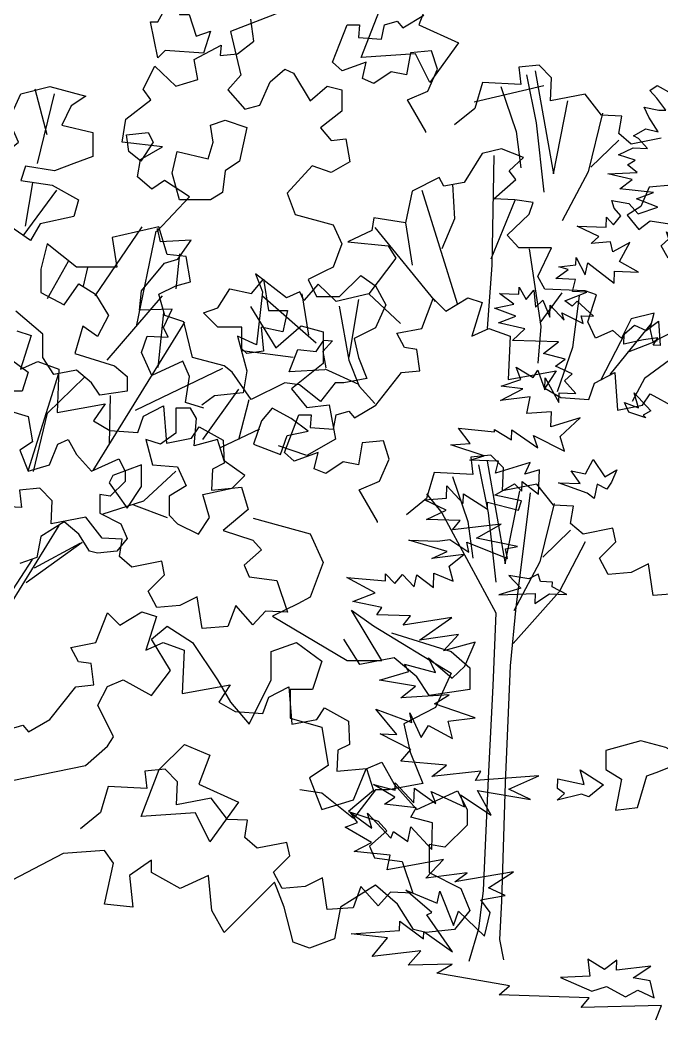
# Model space of a CAD drawing. Header units: inches. Extents: x -11 to 128, y 7 to 56.
# Drawn here: x 65.934 to 66.25, y 21.804 to 22.306 of the extents above; entities that cross this region are included whole.
import ezdxf

# ---------------------------------------------------------------- set-up
doc = ezdxf.new("R2010")
doc.units = ezdxf.units.IN
doc.header["$MEASUREMENT"] = 0
doc.layers.add('CAY', color=94, linetype='Continuous')
doc.layers.add('CAY-3', color=61, linetype='Continuous')
picture_1 = doc.add_image_def('image1.jpg', size_in_pixel=(1680, 1093))

# ---------------------------------------------------------------- blocks, each defined once
blk = doc.blocks.new('A$C76451831')
at = {"layer": 'CAY'}
for p, q in [((4984.6, 1105.9), (4929.6, 1084.7)), ((5098.8, 1092.1), (5112.5, 1096.3)), ((5112.5, 1096.3), (5118.8, 1089)), ((5118.8, 1089), (5142, 1102.7)), ((4929.6, 1084.7), (4941, 1036.7)), ((5057.6, 1092.1), (5071.3, 1092.1)), ((5071.3, 1092.1), (5070.3, 1078.4)), ((5095.6, 1076.3), (5098.8, 1092.1)), ((5070.3, 1078.4), (5095.6, 1076.3)), ((4973.2, 1029.6), (4989.3, 1043.4)), ((4989.3, 1043.4), (4998.7, 1039.1)), ((5268.6, 1047.8), (5246.4, 1045.7)), ((5246.4, 1045.7), (5248.5, 1026.7)), ((5282.3, 1034.1), (5268.6, 1047.8)), ((4941, 1036.7), (4926.8, 1020.6)), ((4961.8, 1004.1), (4973.2, 1029.6)), ((4998.7, 1039.1), (5017.2, 1008.8)), ((5206.3, 1028.8), (5197.9, 1000.4)), ((5248.5, 1026.7), (5206.3, 1028.8)), ((5281.2, 1008.8), (5282.3, 1034.1)), ((4728.3, 971.5), (4715.1, 1021.6)), ((4926.8, 1020.6), (4945.3, 999.7)), ((5017.2, 1008.8), (5035.7, 1024.9)), ((5035.7, 1024.9), (5051.8, 1020.6)), ((5051.8, 1020.6), (5051.8, 997.4)), ((5273.8, 1025), (5197.2, 1007.3)), ((5390, 1020.2), (5398.3, 1025.4)), ((5397.8, 1011.8), (5390, 1020.2)), ((5398.3, 1025.4), (5413.9, 1016.7)), ((4717.8, 939.8), (4736.3, 1016.3)), ((5319.2, 1016.2), (5281.2, 1008.8)), ((5337.1, 993), (5319.2, 1016.2)), ((5407.8, 998.3), (5397.8, 1011.8)), ((4945.3, 999.7), (4961.8, 1004.1)), ((5051.8, 997.4), (5028.6, 978.9)), ((5197.9, 1000.4), (5175.7, 982.4)), ((5389, 990.8), (5383.9, 1001.9)), ((5383.9, 1001.9), (5400.1, 998.6)), ((5400.1, 998.6), (5407.8, 998.3)), ((5359.3, 991.9), (5337.1, 993)), ((5356.1, 972.9), (5359.3, 991.9)), ((5399.3, 974.6), (5389, 990.8)), ((5028.6, 978.9), (5040, 965.1)), ((5369.8, 961.3), (5356.1, 972.9)), ((5372.4, 970.1), (5385.8, 977.8)), ((5385.8, 977.8), (5399.3, 974.6)), ((5040, 965.1), (5056.1, 967.1)), ((5056.1, 967.1), (5060.8, 941.9)), ((5402.5, 967.7), (5369.8, 961.3)), ((5377.7, 967.2), (5372.4, 970.1)), ((5387.7, 956.4), (5377.7, 967.2)), ((5355.8, 949.4), (5371.9, 957)), ((5371.9, 957), (5387.7, 956.4)), ((5060.8, 941.9), (5040, 930.1)), ((5374.2, 943.7), (5355.8, 949.4)), ((5365.8, 938.6), (5374.2, 943.7)), ((5019.2, 937.2), (4991.7, 907.3)), ((5040, 930.1), (5019.2, 937.2)), ((5344.2, 928.5), (5376.4, 930.1)), ((5370.7, 922.5), (5344.2, 928.5)), ((5376.4, 930.1), (5365.8, 938.6)), ((4704.6, 871.1), (4712.5, 918.7)), ((5357.2, 912.1), (5370.7, 922.5)), ((4701.9, 860.6), (4738.9, 910.7)), ((4991.7, 907.3), (5000.7, 884.1)), ((5394.2, 908.1), (5357.2, 912.1)), ((5375.4, 901.1), (5394.2, 908.1)), ((5351, 891), (5348.6, 899.3)), ((5348.6, 899.3), (5367.1, 895.9)), ((5367.1, 895.9), (5377.5, 884.7)), ((5399.1, 892.1), (5375.4, 901.1)), ((5000.7, 884.1), (5042.4, 872.7)), ((5358.4, 882.6), (5351, 891)), ((5377.5, 884.7), (5399.1, 892.1)), ((5042.4, 872.7), (5051.8, 851.9)), ((5342.1, 870.1), (5342.5, 880.9)), ((5342.5, 880.9), (5350.4, 872.5)), ((5350.4, 872.5), (5358.4, 882.6)), ((4781, 794.5), (4832.5, 870.4)), ((4850.9, 870.4), (4799.8, 858.6)), ((4826.2, 761), (4847.8, 865.6)), ((4860, 840.1), (4850.9, 870.4)), ((5310.5, 871.2), (5342.1, 870.1)), ((5334.1, 859.9), (5310.5, 871.2)), ((4728.3, 851.9), (4721.2, 824)), ((4760.5, 826.3), (4728.3, 851.9)), ((4799.8, 858.6), (4804.6, 826.3)), ((5051.8, 851.9), (5042.4, 826.3)), ((5325.6, 852), (5334.1, 859.9)), ((5347, 854), (5325.6, 852)), ((5349.4, 843.1), (5347, 854)), ((5368.3, 853.3), (5349.4, 843.1)), ((5356.7, 832.4), (5368.3, 853.3)), ((4880.8, 837.7), (4860, 840.1)), ((4870.1, 802.5), (4874.1, 840.9)), ((4728.6, 791.9), (4751.7, 832.8)), ((4885.5, 810.2), (4880.8, 837.7)), ((5290.3, 826.5), (5309, 828.6)), ((5309, 828.6), (5309.3, 836.7)), ((5309.3, 836.7), (5319, 817.8)), ((5319, 817.8), (5322.2, 830.9)), ((5322.2, 830.9), (5350.9, 808.5)), ((5377.6, 820.8), (5356.7, 832.4)), ((4721.2, 824), (4721.2, 798.4)), ((4804.6, 826.3), (4760.5, 826.3)), ((4768, 805.1), (4772.9, 825.9)), ((5033.3, 821.6), (5014.8, 812.5)), ((5042.4, 826.3), (5033.3, 821.6)), ((5049.4, 794.1), (5072.6, 816.9)), ((5072.6, 816.9), (5088.7, 805.5)), ((5287.1, 813.5), (5300.6, 823.4)), ((5300.6, 823.4), (5290.3, 826.5)), ((5350.9, 808.5), (5351.3, 821.7)), ((5351.3, 821.7), (5377.6, 820.8)), ((4746.8, 784.6), (4762.9, 807.8)), ((4762.9, 807.8), (4781.4, 796.4)), ((4850.9, 796.4), (4869.4, 805.5)), ((4869.4, 805.5), (4885.5, 810.2)), ((5014.8, 812.5), (5023.9, 794.1)), ((5088.7, 805.5), (5100.1, 784.6)), ((5308.4, 812.7), (5287.1, 813.5)), ((5305.2, 799.3), (5308.4, 812.7)), ((4721.2, 798.4), (4746.8, 784.6)), ((4781.4, 796.4), (4795.5, 773.2)), ((4794.3, 724.1), (4854.9, 794.5)), ((4857.6, 773.2), (4850.9, 796.4)), ((5023.9, 794.1), (5049.4, 794.1)), ((5240.9, 785.6), (5224.9, 797.1)), ((5224.9, 797.1), (5246.2, 796.3)), ((5246.2, 796.3), (5246.5, 804)), ((5246.5, 804), (5254.2, 790.6)), ((5254.2, 790.6), (5262.7, 800.7)), ((5262.7, 800.7), (5264.7, 782.1)), ((5296.7, 789.1), (5321.1, 798.7)), ((5321.1, 798.7), (5305.2, 799.3)), ((4951.7, 782.9), (4979.4, 737.5)), ((5100.1, 784.6), (5088.7, 759.5)), ((5219.4, 781), (5240.9, 785.6)), ((5264.7, 782.1), (5272.7, 790)), ((5272.7, 790), (5280.2, 771.1)), ((5280.2, 771.1), (5280.7, 784.3)), ((5280.7, 784.3), (5296, 767.8)), ((5304.7, 783.4), (5296.7, 789.1)), ((5310.3, 788.7), (5304.7, 783.4)), ((5328.3, 772.2), (5310.3, 788.7)), ((4723.6, 752.4), (4693.7, 777.9)), ((4795.5, 773.2), (4783.7, 750)), ((4850.1, 715.8), (4856.4, 776.4)), ((4878.5, 766.1), (4857.6, 773.2)), ((5243.1, 772.4), (5219.4, 781)), ((5223.8, 764.9), (5243.1, 772.4)), ((5296, 767.8), (5293.5, 776.1)), ((5293.5, 776.1), (5317.1, 764.4)), ((5314.7, 772.6), (5328.3, 772.2)), ((5317.1, 764.4), (5314.7, 772.6)), ((4767.6, 761.4), (4758.6, 731.5)), ((4783.7, 750), (4767.6, 761.4)), ((4778.7, 602.9), (4879.6, 765.8)), ((4887.9, 726.8), (4878.5, 766.1)), ((4979.4, 737.5), (5007.1, 761.7)), ((5007.1, 761.7), (5031.3, 755.2)), ((5253, 758.5), (5223.8, 764.9)), ((4723.6, 726.8), (4723.6, 752.4)), ((5031.3, 755.2), (5031.3, 720.4)), ((5088.7, 759.5), (5065.6, 747.7)), ((5239.5, 745.8), (5253, 758.5)), ((5065.6, 747.7), (5070.3, 726.8)), ((5289.7, 744), (5239.5, 745.8)), ((5273.4, 731.5), (5289.7, 744)), ((4735.4, 708.3), (4723.6, 726.8)), ((4758.6, 731.5), (4802.2, 717.8)), ((4922.5, 717.8), (4887.9, 726.8)), ((5070.3, 726.8), (5079.3, 704)), ((5297.2, 725.2), (5273.4, 731.5)), ((4802.2, 717.8), (4816, 706)), ((4825.4, 669), (4921.3, 715.4)), ((4931.5, 710.7), (4922.5, 717.8)), ((5031.3, 720.4), (4996.5, 692.7)), ((5248.4, 702.9), (5243.4, 716.2)), ((5243.4, 716.2), (5262.1, 705.1)), ((5286.5, 717.4), (5297.2, 725.2)), ((5304.8, 709.1), (5286.5, 717.4)), ((4707.6, 603.7), (4740.9, 709.9)), ((4728.7, 665.9), (4769.2, 705.2)), ((4760.5, 713.1), (4735.4, 708.3)), ((4777, 699.3), (4760.5, 713.1)), ((4816, 706), (4816, 689.9)), ((4952.3, 680.8), (4931.5, 710.7)), ((5262.1, 705.1), (5267.3, 713.1)), ((5267.3, 713.1), (5274.7, 691.5)), ((5274.7, 691.5), (5275.2, 704.7)), ((5275.2, 704.7), (5290.1, 677.4)), ((5296.4, 701.2), (5304.8, 709.1)), ((4786.1, 685.5), (4777, 699.3)), ((4989.3, 699.3), (4952.3, 680.8)), ((5005.4, 696.9), (4989.3, 699.3)), ((5028.6, 678.5), (5005.4, 696.9)), ((5044.7, 699.3), (5028.6, 678.5)), ((5054.2, 699.3), (5044.7, 699.3)), ((5079.3, 704), (5054.2, 699.3)), ((5226.8, 695.5), (5248.4, 702.9)), ((5250.7, 692.4), (5226.8, 695.5)), ((5309, 687.6), (5296.4, 701.2)), ((4816, 689.9), (4786.1, 685.5)), ((4796.7, 631.7), (4797.9, 685.1)), ((4899.3, 636.8), (4938.6, 692.2)), ((4996.5, 692.7), (5013.6, 672)), ((5226.3, 679.6), (5250.7, 692.4)), ((5258.6, 683.9), (5226.3, 679.6)), ((5255.2, 665.5), (5258.6, 683.9)), ((5290.1, 677.4), (5290.5, 688.3)), ((5290.5, 688.3), (5309, 687.6)), ((4938.6, 636.8), (4950, 680.8)), ((5013.6, 672), (5037.8, 675)), ((5037.8, 675), (5044.9, 637.2)), ((4713.4, 601.8), (4728.7, 665.9)), ((5282, 667.2), (5255.2, 665.5)), ((5281.5, 650.9), (5282, 667.2)), ((5313.5, 660.7), (5281.5, 650.9)), ((5291.5, 640.2), (5313.5, 660.7)), ((4917.8, 627.7), (4961.8, 648.6)), ((5179.9, 649.5), (5219.6, 645.4)), ((5192.9, 632.7), (5179.9, 649.5)), ((5044.9, 637.2), (5013.6, 619.5)), ((5219.6, 645.4), (5219.7, 648.1)), ((5219.7, 648.1), (5238.4, 636.6)), ((5238.4, 636.6), (5238.7, 647.4)), ((5238.7, 647.4), (5267.1, 627.9)), ((5262.5, 641.2), (5296.4, 624.1)), ((5267.1, 627.9), (5262.5, 641.2)), ((5296.4, 624.1), (5291.5, 640.2)), ((5013.6, 619.5), (4982.4, 630.1)), ((5171.6, 631.2), (5192.9, 632.7)), ((5208.3, 619), (5171.6, 631.2)), ((5192.3, 614.2), (5208.3, 619)), ((5224, 613.1), (5192.3, 614.2)), ((5220.8, 600), (5224, 613.1)), ((5258.8, 611.8), (5220.8, 600)), ((5252.9, 598.9), (5258.8, 611.8)), ((5268.9, 603.8), (5252.9, 598.9)), ((5268, 577.1), (5268.9, 603.8)), ((4834.4, 569.5), (4869.4, 602.2)), ((5166.8, 572.4), (5167.3, 586)), ((5167.3, 586), (5185.2, 566.8)), ((5219.9, 576), (5241.7, 588.4)), ((5241.7, 588.4), (5249.5, 580.4)), ((5249.5, 580.4), (5249.9, 590.8)), ((5249.9, 590.8), (5268, 577.1)), ((5142.7, 570.6), (5166.8, 572.4)), ((5166.3, 559.3), (5142.7, 570.6)), ((5185.2, 566.8), (5185.5, 577.2)), ((5185.5, 577.2), (5211.7, 560.4)), ((5249.2, 569.6), (5219.9, 576)), ((4789.6, 555.4), (4834.4, 569.5)), ((4823, 565.2), (4860, 551.4)), ((5144.7, 549.2), (5166.3, 559.3)), ((5211.7, 560.4), (5212, 568.1)), ((5212, 568.1), (5246.1, 559.2)), ((5246.1, 559.2), (5249.2, 569.6)), ((5181.8, 547.9), (5144.7, 549.2)), ((5173.3, 537.8), (5181.8, 547.9)), ((4656.8, 405.9), (4741.3, 542.4)), ((5227, 544), (5173.3, 537.8)), ((5199.7, 528.7), (5227, 544)), ((5125.3, 526.3), (5157, 525.2)), ((5167.5, 513.9), (5125.3, 526.3)), ((5157, 525.2), (5170.6, 527)), ((5170.6, 527), (5191.5, 513.1)), ((5244.7, 519.4), (5199.7, 528.7)), ((4705.1, 479.9), (4766.8, 524.3)), ((4714.5, 496), (4764.5, 523.1)), ((5189.1, 524.1), (5233.8, 506.2)), ((5191.5, 513.1), (5189.1, 524.1)), ((5231.5, 517.1), (5244.7, 519.4)), ((5233.8, 506.2), (5231.5, 517.1)), ((4659.9, 424.8), (4712.2, 505.4)), ((5150.9, 506.4), (5167.5, 513.9)), ((5185.9, 510.6), (5150.9, 506.4)), ((5169.6, 498), (5185.9, 510.6)), ((5174, 481.5), (5169.6, 498)), ((5057.3, 485.6), (5099.7, 481.8)), ((5088.4, 468.6), (5057.3, 485.6)), ((5099.7, 481.8), (5100, 489.5)), ((5100, 489.5), (5110.1, 478.8)), ((5110.1, 478.8), (5118.6, 488.9)), ((5118.6, 488.9), (5131.2, 475.3)), ((5131.2, 475.3), (5134.4, 488.3)), ((5134.4, 488.3), (5152.5, 474.6)), ((5152.5, 474.6), (5153.1, 490.4)), ((5153.1, 490.4), (5174, 481.5)), ((5064.1, 459.1), (5088.4, 468.6)), ((5096, 452.5), (5064.1, 459.1)), ((5062.5, 449.6), (5086.7, 432.5)), ((5090.3, 444.6), (5096, 452.5)), ((5127.4, 443.3), (5090.3, 444.6)), ((5119.3, 433.1), (5127.4, 443.3)), ((5172.7, 441.7), (5119.3, 433.1)), ((5137.3, 416.6), (5172.7, 441.7)), ((5180.2, 422.8), (5137.3, 416.6)), ((5163.7, 404.8), (5180.2, 422.8)), ((5198.4, 414.5), (5163.7, 404.8)), ((5187.1, 388.1), (5198.4, 414.5)), ((5154.7, 381.1), (5147.1, 397.2)), ((5147.1, 397.2), (5173, 375)), ((5093.2, 372.8), (5125.3, 382.1)), ((5120.6, 390.5), (5154.7, 381.1)), ((5125.3, 382.1), (5120.6, 390.5)), ((5171.9, 380.3), (5154.8, 342.6)), ((5173, 375), (5187.1, 388.1)), ((5132.9, 366), (5093.2, 372.8)), ((5116.6, 353.4), (5132.9, 366)), ((5169.7, 356.6), (5116.6, 353.4)), ((5153.5, 346.7), (5169.7, 356.6)), ((5198.3, 331.5), (5153.5, 346.7)), ((5112.4, 313.2), (5089.4, 340.8)), ((5089.4, 340.8), (5128.7, 326.2)), ((5154.8, 342.6), (5120.1, 324.9)), ((5126.4, 336.8), (5139.1, 310)), ((5128.7, 326.2), (5126.4, 336.8)), ((5120.1, 324.9), (5127.1, 293.6)), ((5168.7, 327.6), (5198.3, 331.5)), ((5173.5, 308.8), (5168.7, 327.6)), ((5093.9, 313.9), (5112.4, 313.2)), ((5127.7, 296.8), (5093.9, 313.9)), ((5139.1, 310), (5147.2, 322.9)), ((5147.2, 322.9), (5173.5, 308.8)), ((5116.8, 284), (5127.7, 296.8)), ((5127.1, 293.6), (5140.7, 259.4)), ((5167, 279.6), (5116.8, 284)), ((5150.7, 267), (5167, 279.6)), ((5204.4, 272.8), (5150.7, 267)), ((5198.6, 262.6), (5204.4, 272.8)), ((5110, 244.4), (5086.5, 258.4)), ((5086.5, 258.4), (5110.3, 252.1)), ((5140.7, 259.4), (5103, 252.3)), ((5110.3, 252.1), (5110.6, 260.2)), ((5110.6, 260.2), (5131.1, 238.2)), ((5268.1, 267.9), (5198.6, 262.6)), ((5235.4, 253.2), (5268.1, 267.9)), ((5029.8, 248.8), (5005.7, 252.3)), ((5064.6, 221), (5029.8, 248.8)), ((5088.8, 252.3), (5064.6, 221)), ((5103, 252.3), (5088.8, 252.3)), ((5131.1, 238.2), (5131.7, 254.1)), ((5131.7, 254.1), (5155.1, 237.4)), ((5155.1, 237.4), (5150.1, 250.7)), ((5150.1, 250.7), (5186.7, 233.6)), ((5186.7, 233.6), (5182.2, 246.9)), ((5182.2, 246.9), (5215.8, 224.4)), ((5200.9, 251.6), (5259, 241.9)), ((5215.8, 224.4), (5200.9, 251.6)), ((5259, 241.9), (5235.4, 253.2)), ((5098.9, 236.6), (5110, 244.4)), ((5133.6, 232.7), (5098.9, 236.6)), ((5069.2, 216.4), (5061.4, 227.5)), ((5061.4, 227.5), (5084.8, 210.4)), ((5080, 226.9), (5105.7, 199.2)), ((5084.8, 210.4), (5080, 226.9)), ((5127.8, 222.5), (5133.6, 232.7)), ((5055.4, 211.4), (5069.2, 216.4)), ((5151.6, 216.2), (5127.8, 222.5)), ((5150.6, 186.8), (5151.6, 216.2)), ((5084.3, 194.5), (5055.4, 211.4)), ((5105.7, 199.2), (5108.7, 206.8)), ((5108.7, 206.8), (5124.2, 195.8)), ((5124.2, 195.8), (5127.5, 211.6)), ((5127.5, 211.6), (5150.6, 186.8)), ((5065.3, 184.8), (5084.3, 194.5)), ((5105.1, 180.6), (5065.3, 184.8)), ((5101.8, 164.4), (5105.1, 180.6)), ((5163.4, 175.9), (5101.8, 164.4)), ((5144.1, 155.3), (5163.4, 175.9)), ((5189.6, 161.4), (5144.1, 155.3)), ((5240.4, 162.3), (5176.1, 151.4)), ((5176.1, 151.4), (5189.6, 161.4)), ((5213, 144.7), (5240.4, 162.3)), ((5150.9, 117.8), (5122.3, 142.4)), ((5122.3, 142.4), (5156.7, 128.1)), ((5156.7, 128.1), (5159.4, 141.1)), ((5159.4, 141.1), (5174.4, 103.4)), ((5204.4, 131.8), (5231.3, 136.3)), ((5231.3, 136.3), (5213, 144.7)), ((5214.8, 117.9), (5204.4, 131.8)), ((5145.4, 115.3), (5150.9, 117.8)), ((5173.4, 74.4), (5145.4, 115.3)), ((5174.4, 103.4), (5180, 119.1)), ((5180, 119.1), (5208.5, 91.8)), ((5208.5, 91.8), (5214.8, 117.9)), ((5115.3, 97.8), (5115.7, 108.2)), ((5115.7, 108.2), (5141.7, 88.7)), ((5062.2, 94.2), (5115.3, 97.8)), ((5101.9, 90.1), (5062.2, 94.2)), ((5085.3, 69.4), (5101.9, 90.1)), ((5141.7, 88.7), (5142, 96.8)), ((5142, 96.8), (5173.4, 74.4)), ((5138.6, 75.7), (5085.3, 69.4)), ((5124.9, 59.8), (5138.6, 75.7)), ((5172.9, 60.9), (5124.9, 59.8)), ((5156.3, 51), (5172.9, 60.9)), ((5236, 37.4), (5156.3, 51)), ((5224.8, 27.3), (5236, 37.4)), ((5323.5, 23.9), (5224.8, 27.3)), ((5314.9, 13.3), (5323.5, 23.9)), ((5402.9, 15.7), (5314.9, 13.3)), ((5396.9, 0), (5402.9, 15.7))]:
    blk.add_line(p, q, dxfattribs=at)
for points in [[(530, 749.3), (509.9, 755.6), (514.2, 784.1), (506.8, 800.9), (473, 785.1), (461.4, 810.4), (467.7, 828.4), (490.9, 827.3), (485.7, 837.9), (495.2, 857.9), (459.3, 856.8), (461.4, 877.9), (486.7, 908.5), (501.5, 912.7), (516.3, 933.8), (482.5, 931.7), (479.3, 946.5), (478.3, 943.3), (514.2, 981.3), (486.7, 999.2), (473, 989.7), (457.2, 1003.4), (460.4, 1022.4), (484.6, 1036.1), (440.3, 1041.4), (444.5, 1066.7), (472, 1087.8), (463.5, 1099.4), (476.2, 1124.7), (499.4, 1102.6), (523.6, 1110), (519.4, 1132.1), (549, 1147.9), (547.9, 1136.3), (566.9, 1138.4), (584.8, 1152.1), (581.7, 1176.4)], [(5144.1, 974), (5144.1, 975), (5124.1, 1009.8), (5146.2, 1019.3), (5156.8, 1043.6), (5150.4, 1063.6), (5127.2, 1061.5), (5123, 1037.3), (5106.1, 1040.4), (5087.2, 1027.8), (5074.5, 1033.1), (5078.7, 1051), (5052.3, 1041.5), (5041.8, 1051), (5057.6, 1092.1)], [(5264.3, 1041.5), (5284.4, 928.6), (5300.2, 1008.8)], [(1043.6, 993.9), (1019.3, 991.8), (1009.9, 970.7), (995.1, 961.2), (1007.7, 945.4), (1020.4, 954.9), (1041.5, 951.8)], [(1040.4, 830.5), (1023.6, 822), (1020.4, 836.8), (1024.6, 853.7), (999.3, 847.3), (988.8, 826.2), (979.3, 834.7), (960.3, 826.2), (951.8, 844.2), (961.3, 873.7), (948.7, 877.9), (904.4, 880), (897, 893.7), (911.8, 925.4), (875.9, 925.4), (863.3, 939.1), (887.5, 962.3), (891.7, 975), (871.7, 978.1), (848.5, 979.2), (872.7, 1000.3), (865.4, 1009.8), (881.2, 1024.5), (856.9, 1034), (835.8, 1028.7), (815.8, 997.1), (793.6, 992.9), (788.4, 1002.4), (758.8, 987.6), (751.5, 952.8), (716.7, 958.1), (714.5, 944.4), (688.2, 931.7), (732.5, 927.5), (740.9, 913.8), (711.4, 874.8), (675.5, 866.3), (655.5, 885.3), (639.7, 867.4), (635.4, 876.9), (620.7, 870.5), (586.9, 896.9), (594.3, 876.9), (588, 818.9), (566.9, 828.4), (577.4, 790.4), (573.2, 766.1), (541.6, 763), (527.9, 752.4)], [(5254.8, 1037.3), (5265.4, 984.5), (5273.8, 908.6)], [(848.5, 1026.6), (846.4, 906.4), (841.1, 836.8)], [(5226.4, 1024.6), (5243.2, 975), (5248.5, 935)], [(803.1, 995), (805.2, 957), (791.5, 924.3)], [(5338.2, 995.1), (5322.3, 930.7), (5293.9, 877)], [(769.4, 988.7), (808.4, 864.2)], [(871.7, 977.1), (845.3, 912.7)], [(5356.1, 965.6), (5325.5, 936)], [(751.5, 952.8), (758.8, 906.4)], [(717.7, 947.5), (784.2, 866.3)], [(887.5, 924.3), (900.2, 838.9), (897, 798.8)], [(594.3, 872.7), (653.4, 821)], [(637.6, 874.8), (644.9, 829.4)], [(711.4, 874.8), (746.2, 842.1)], [(923.4, 875.8), (899.1, 843.1)], [(942.4, 872.7), (935, 815.7), (918.1, 767.2)], [(634.4, 741.9), (648.1, 741.9), (647, 728.2), (672.4, 726.1), (675.5, 741.9), (689.2, 746.1), (695.6, 738.7), (718.8, 752.4), (747.2, 788.3), (767.3, 790.4), (764.1, 813.6), (750.4, 815.7), (742, 831.5), (769.4, 836.8), (782, 869.5), (795.8, 855.8), (820, 870.5), (835.8, 865.3), (824.2, 828.4), (843.2, 836.8), (866.4, 828.4), (864.3, 780.9), (917, 790.4), (904.4, 771.4), (922.3, 760.9), (952.9, 758.7), (959.2, 776.7), (981.4, 788.3), (984.5, 747.1), (1012, 752.4), (1020.4, 765.1), (1046.8, 750.3)], [(1052, 545.7), (1023.6, 543.6), (1018.3, 578.4), (999.3, 568.9), (974, 566.8), (964.5, 584.7), (982.4, 602.7), (979.3, 617.4), (946.6, 611.1), (932.9, 622.7), (936, 641.7), (913.9, 642.7), (895.9, 665.9), (858, 658.6), (859, 683.9), (845.3, 697.6), (823.2, 695.5), (825.3, 676.5), (783.1, 678.6), (774.7, 650.1), (752.5, 632.2)], [(678.7, 861.1), (689.2, 802), (700.8, 773.5), (717.7, 754.5)], [(699.8, 868.4), (689.2, 805.2)], [(1021.5, 842.1), (976.1, 786.2)], [(993, 832.6), (965.6, 779.8)], [(1074.2, 829.4), (1041.5, 802), (1014.1, 782), (1000.4, 756.6)], [(662.9, 791.4), (623.8, 789.3), (633.3, 813.6), (653.4, 811.5), (661.8, 824.1), (671.3, 823.1), (660.8, 811.5), (663.9, 793.6)], [(1027.8, 823.1), (995.1, 810.4)], [(572.2, 812.5), (628.1, 805.2)], [(662.9, 792.5), (699.8, 775.6)], [(720.9, 623.7), (720.9, 624.8), (700.8, 659.6), (723, 669.1), (733.5, 693.4), (727.2, 713.4), (704, 711.3), (699.8, 687), (682.9, 690.2), (663.9, 677.5), (651.3, 682.8), (655.5, 700.7), (629.1, 691.2), (618.6, 700.7), (634.4, 741.9)], [(4689, 724.5), (4707.5, 710.7), (4700.8, 689.9), (4684.3, 689.9)], [(4684.3, 669), (4707.5, 662.3), (4712.2, 634.4), (4698.4, 625.4), (4707.5, 602.2), (4730.7, 609.2), (4740.1, 632), (4751.5, 636.8), (4760.5, 620.6), (4777, 602.2), (4806.9, 615.9), (4814, 602.2), (4814, 590.8), (4797.5, 574.6), (4786.1, 576.6), (4786.1, 556.2), (4809.3, 544.4), (4816, 528.2), (4804.6, 514.5), (4783.7, 512.1), (4774.7, 514.5), (4762.9, 533), (4746.8, 546.7), (4721.2, 530.6), (4716.9, 507.4), (4698.4, 500.7)], [(831.6, 687), (842.2, 634.3), (850.6, 558.4)], [(841.1, 691.2), (861.1, 578.4), (877, 658.6)], [(803.1, 674.4), (820, 624.8), (825.3, 584.7)], [(774.7, 655.4), (791.5, 634.3), (850.6, 524.6), (847.4, 444.5), (842.2, 343.2), (836.9, 219.8), (831.6, 177.6), (821.1, 141.8)], [(888.6, 656.4), (872.7, 530.9), (866.4, 466.6), (861.1, 337.9), (856.9, 208.2), (854.8, 166), (859, 143.9)], [(914.9, 644.8), (899.1, 580.5), (870.6, 526.7)], [(932.9, 615.3), (902.3, 585.8)], [(948.7, 602.7), (920.2, 547.8), (869.6, 490.9)]]:
    blk.add_lwpolyline(points, dxfattribs=at)
for points in [[(722.8, 1185.8), (750.5, 1213.5), (778.2, 1201.7), (766.3, 1170), (809.9, 1150.2), (778.2, 1106.6), (762.4, 1138.3), (703, 1134.3)], [(4862.9, 1119.3), (4873.5, 1124.6), (4873.5, 1103.5), (4884.1, 1103.5), (4892, 1079.7), (4907.8, 1085), (4899.9, 1061.2), (4857.7, 1063.9), (4849.7, 1055.9), (4841.8, 1095.6), (4849.7, 1095.6)], [(4709.9, 855.3), (4683.5, 873.8), (4688.8, 889.6), (4680.8, 905.5), (4667.6, 916), (4665, 945.1), (4680.8, 950.3), (4696.7, 963.5), (4686.1, 987.3), (4699.3, 1016.3), (4731, 1024.3), (4770.6, 1013.7), (4754.7, 1003.1), (4744.2, 982), (4778.5, 974.1), (4778.5, 947.7), (4757.4, 939.8), (4736.3, 931.9), (4704.6, 937.1), (4699.3, 921.3), (4733.6, 916), (4762.7, 900.2), (4757.4, 881.7), (4720.4, 873.8)], [(4865.6, 929.2), (4870.9, 953), (4905.2, 945.1), (4910.4, 963.5), (4907.8, 982), (4923.6, 987.3), (4947.4, 979.4), (4939.5, 942.4), (4923.6, 931.9), (4921, 908.1), (4907.8, 900.2), (4873.5, 900.2)], [(4818.1, 953), (4815.4, 971.5), (4839.2, 974.1), (4844.5, 963.5), (4831.3, 942.4)], [(5402.6, 849.4), (5411, 857.2), (5408.6, 865), (5413.8, 859.4), (5427.2, 867.1), (5418.9, 848.8), (5410.3, 835.9)], [(4915.7, 781.4), (4928.9, 802.5), (4952.7, 797.2), (4965.9, 813), (4971.2, 778.7), (4992.3, 778.7), (4987, 755), (4963.2, 760.2), (4965.9, 733.8), (4947.4, 731.2), (4942.1, 736.5), (4942.1, 760.2), (4915.7, 760.2), (4899.9, 776.1)], [(5401.5, 740.1), (5393.8, 740.4), (5399.1, 748.4), (5383.1, 746.2), (5361.7, 741.5), (5362, 752.4), (5373.3, 762.4), (5386.2, 756.5), (5399.7, 766.9)], [(5385.6, 660.9), (5367.2, 667), (5362.2, 677.6), (5377.8, 671.6), (5372.9, 688.1), (5391.3, 668.4), (5383, 663.7)], [(4892.2, 660), (4885.5, 671.4), (4869.4, 671.4), (4869.4, 643.8), (4852.9, 632), (4836.8, 636.8), (4843.9, 609.2), (4871.4, 606.9), (4880.8, 586), (4862.3, 574.6), (4862.3, 553.8), (4871.4, 544.4), (4894.6, 533), (4906.4, 551.4), (4899.3, 576.6), (4931.5, 583.7), (4945.3, 597.4), (4922.5, 613.6), (4915.4, 636.8), (4889.8, 630.1)], [(4975.5, 671.4), (4963.7, 657.6), (4954.7, 632), (4984.6, 620.6), (4991.7, 641.5), (5014.8, 646.2), (4996.4, 660)], [(5321.5, 577.9), (5289.7, 589.5), (5313.7, 588.6), (5303.8, 602.6), (5319.5, 599.3), (5327.8, 614.9), (5340.7, 595.8), (5354.1, 603.5), (5348.2, 590.1), (5343, 582.6), (5332.3, 588), (5329, 572.2)], [(5270.1, 480.9), (5267.7, 489.1), (5257.1, 484.1), (5235.4, 487.5), (5248.5, 473.9), (5224.3, 466.6), (5264.2, 467.9), (5263.8, 457.1), (5280, 467.4), (5299.1, 466.7), (5283, 475.4), (5283.2, 480.4)], [(1037.6, 376.9), (1009.9, 384), (971.5, 373.4), (971.5, 352.7), (988.6, 342.1), (982.2, 307.9), (1006.3, 310.8), (1016.4, 345.6), (1027, 349.2), (1061.8, 363.3)], [(5288.9, 254), (5289.3, 264.4), (5318.1, 258.4), (5313.6, 274.5), (5339.3, 257.7), (5323, 244.7), (5315, 247.7), (5288.4, 240.9), (5296.4, 248.3)], [(5395.1, 24.1), (5390.7, 42.8), (5371.8, 46.2), (5391.3, 58.7), (5353.5, 54.6), (5353.9, 65.4), (5340.4, 55), (5322.2, 66.5), (5324.3, 47.9), (5292.1, 46.3), (5326.4, 31.5), (5342.5, 36.4), (5363.4, 25.2), (5376.8, 32.4)]]:
    blk.add_lwpolyline(points, close=True, dxfattribs=at)
at = {"layer": 'CAY-3'}
for p, q in [((4954.6, 550.5), (5017.1, 533.4)), ((5017.1, 533.4), (5031.3, 502.1)), ((472.7, 495.7), (489.8, 509.9)), ((489.8, 509.9), (517.5, 492.2)), ((493.3, 461.5), (472.7, 495.7)), ((517.5, 492.2), (545.2, 450.9)), ((604.1, 482.1), (631.9, 492.2)), ((631.9, 492.2), (659.6, 471.5)), ((701.4, 468), (683.7, 495.7)), ((736.2, 502.8), (801.7, 482.1)), ((5031.3, 502.1), (5017.1, 463.8)), ((604.1, 450.9), (604.1, 482.1)), ((801.7, 482.1), (822.3, 464.4)), ((659.6, 471.5), (649.5, 440.3)), ((739.2, 475.1), (701.4, 468)), ((763.9, 454.4), (739.2, 475.1)), ((472.7, 433.8), (493.3, 461.5)), ((822.3, 464.4), (822.3, 440.3)), ((5017.1, 463.8), (5003.6, 456.7)), ((424.3, 443.8), (441.4, 450.9)), ((441.4, 450.9), (472.7, 433.8)), ((545.2, 450.9), (559.3, 426.7)), ((580, 402.5), (604.1, 450.9)), ((777.5, 433.8), (763.9, 454.4)), ((5003.6, 456.7), (4975.9, 443.1)), ((5095.9, 394.5), (5062.5, 449.6)), ((413.7, 423.2), (424.3, 443.8)), ((624.8, 440.3), (624.8, 409)), ((649.5, 440.3), (624.8, 440.3)), ((822.3, 440.3), (777.5, 433.8)), ((4975.9, 443.1), (5057.6, 394.5)), ((559.3, 426.7), (580, 402.5)), ((5086.7, 432.5), (5171.9, 380.3)), ((430.8, 388.4), (413.7, 423.2)), ((624.8, 409), (659.6, 399)), ((659.6, 399), (666.6, 357.1)), ((5057.6, 394.5), (5095.9, 394.5)), ((424.3, 378.3), (430.8, 388.4)), ((400.1, 357.1), (424.3, 378.3)), ((708.5, 353.5), (725.6, 360.6)), ((725.6, 360.6), (739.2, 336.4)), ((298.9, 336.4), (400.1, 357.1)), ((666.6, 357.1), (646, 343.5)), ((694.4, 319.3), (708.5, 353.5)), ((646, 343.5), (659.6, 308.7)), ((739.2, 336.4), (763.9, 308.7)), ((763.9, 308.7), (808.7, 329.4)), ((808.7, 329.4), (819.4, 308.7)), ((659.6, 308.7), (694.4, 319.3)), ((819.4, 308.7), (819.4, 291.6)), ((819.4, 291.6), (794.6, 267.4)), ((794.6, 267.4), (777.5, 270.4)), ((777.5, 270.4), (777.5, 239.7)), ((375.4, 260.4), (274.7, 207.8)), ((420.8, 263.9), (375.4, 260.4)), ((430.8, 249.7), (420.8, 263.9)), ((420.8, 204.9), (430.8, 249.7)), ((472.7, 253.3), (448.5, 236.2)), ((472.7, 239.7), (472.7, 253.3)), ((448.5, 236.2), (452, 201.4)), ((503.9, 222), (472.7, 239.7)), ((535.2, 236.2), (503.9, 222)), ((538.7, 197.8), (535.2, 236.2)), ((777.5, 239.7), (812.3, 222)), ((607.7, 229.1), (583.5, 204.9)), ((618.3, 201.4), (607.7, 229.1)), ((718.5, 225.5), (680.2, 201.4)), ((742.7, 204.9), (718.5, 225.5)), ((812.3, 222), (822.3, 197.8)), ((452, 201.4), (420.8, 204.9)), ((583.5, 204.9), (552.3, 173.6)), ((628.3, 163), (618.3, 201.4)), ((680.2, 201.4), (673.7, 166.6)), ((760.4, 177.2), (742.7, 204.9)), ((552.3, 173.6), (538.7, 197.8)), ((822.3, 197.8), (805.2, 177.2)), ((774, 173.6), (760.4, 177.2)), ((805.2, 177.2), (774, 173.6)), ((646, 156.5), (628.3, 163)), ((673.7, 166.6), (646, 156.5))]:
    blk.add_line(p, q, dxfattribs=at)
for points in [[(324.5, 834.3), (340.3, 829), (328.7, 792.1), (347.7, 800.6), (370.9, 792.1), (368.8, 744.7), (421.5, 754.2), (408.9, 735.2), (426.8, 724.6), (457.4, 722.5), (463.7, 740.4), (485.9, 752), (489, 710.9), (516.5, 716.2), (524.9, 728.8), (551.3, 714.1), (552.3, 688.8), (539.7, 682.4), (538.6, 659.2), (571.3, 662.4), (578.7, 638.1), (551.3, 614.9), (584, 604.4), (593.5, 593.8), (574.5, 577), (579.7, 564.3), (610.3, 560.1), (621.9, 525.3), (597.7, 526.3), (584, 511.6), (565, 532.7), (556.5, 509.5), (528.1, 507.4), (522.8, 542.2), (503.8, 532.7), (478.5, 530.6), (469, 548.5), (486.9, 566.4), (483.8, 581.2), (451.1, 574.9), (437.4, 586.5), (440.5, 605.4), (418.4, 606.5), (400.5, 629.7), (362.5, 622.3), (363.5, 647.6), (349.8, 661.3), (327.7, 659.2), (329.8, 640.3), (287.6, 642.4)], [(4687.9, 319.2), (4701.6, 323.4), (4707.9, 316), (4731.1, 329.7), (4759.6, 365.6), (4779.6, 367.7), (4776.4, 390.9), (4762.7, 393), (4754.3, 408.8), (4781.7, 414.1), (4794.4, 446.8), (4808.1, 433.1), (4832.3, 447.8), (4848.2, 442.6), (4836.6, 405.7), (4855.5, 414.1), (4878.8, 405.7), (4876.6, 358.2), (4929.4, 367.7), (4916.7, 348.7), (4934.6, 338.2), (4965.2, 336), (4971.6, 354), (4993.7, 365.6), (4996.9, 324.4), (5024.3, 329.7), (5032.7, 342.4), (5059.1, 327.6), (5060.2, 302.3), (5047.5, 296), (5046.4, 272.8), (5079.1, 275.9), (5086.5, 251.7), (5059.1, 228.5), (5091.8, 217.9), (5101.3, 207.4), (5082.3, 190.5), (5087.6, 177.8), (5118.2, 173.6), (5129.8, 138.8), (5105.5, 139.9), (5091.8, 125.1), (5072.8, 146.2), (5064.4, 123), (5035.9, 120.9), (5030.6, 155.7), (5011.6, 146.2), (4986.3, 144.1), (4976.8, 162), (4994.8, 179.9), (4991.6, 194.7), (4958.9, 188.4), (4945.2, 200), (4948.4, 219), (4926.2, 220), (4908.3, 243.2), (4870.3, 235.8), (4871.4, 261.2), (4857.7, 274.9), (4835.5, 272.8), (4837.6, 253.8), (4795.4, 255.9), (4787, 227.4), (4764.8, 209.5)]]:
    blk.add_lwpolyline(points, dxfattribs=at)
for points in [[(430.1, 675.3), (426.1, 667.3), (445.9, 639.6), (461.7, 663.4), (461.7, 687.1)], [(481.1, 352.5), (508.8, 380.2), (536.5, 368.3), (524.6, 336.6), (568.2, 316.8), (536.5, 273.3), (520.7, 305), (461.3, 301)]]:
    blk.add_lwpolyline(points, close=True, dxfattribs=at)

msp = doc.modelspace()

# ---------------------------------------------------------------- block references
at = {"layer": 'CAY', "xscale": 0.0004489089019145984, "yscale": 0.0004489089019145984, "zscale": 0.0004489089019145984}
for p in [(63.82489, 21.8133), (65.78675, 21.77831)]:
    msp.add_blockref('A$C76451831', p, dxfattribs=at)

# ---------------------------------------------------------------- pictures from other files: only their frames are drawn
image = msp.add_image(picture_1, insert=(12.49661, 7.37723), size_in_units=(74.4025, 48.40591))
image.dxf.flags = 6

doc.saveas('drawing.dxf')
